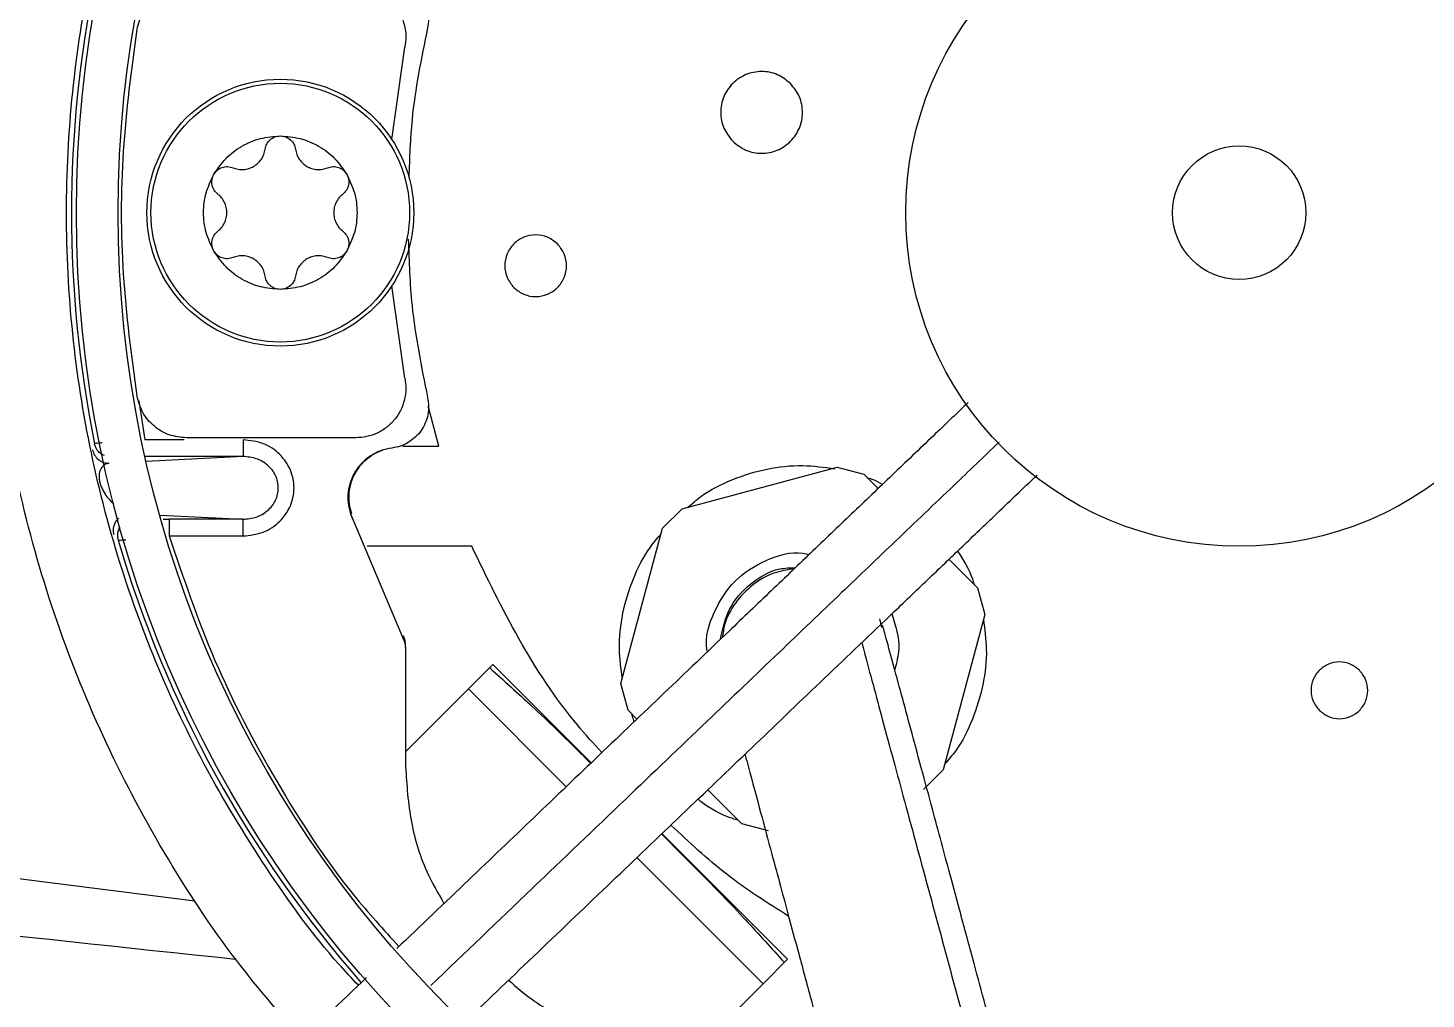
# Model space of a CAD drawing. Header units: inches. Extents: x 1229 to 1453, y -1023 to -720.
# Drawn here: x 1281.314 to 1284.615, y -867.117 to -864.825 of the extents above; entities that cross this region are included whole.
import ezdxf

# ---------------------------------------------------------------- set-up
doc = ezdxf.new("R2010")
doc.units = ezdxf.units.IN
doc.header["$MEASUREMENT"] = 0

msp = doc.modelspace()

# ---------------------------------------------------------------- linework, layer by layer
at = {"color": 18, "linetype": 'Continuous', "lineweight": 25, "true_color": 0x000000}
for p, q in [((1282.1734, -865.088), (1282.2043, -864.8704)), ((1282.2043, -865.6512), (1282.1734, -865.4336)), ((1281.5758, -865.7049), (1281.5901, -865.7969)), ((1282.2841, -865.812), (1282.2589, -865.7168)), ((1281.6832, -865.7969), (1281.5901, -865.7969)), ((1282.0884, -865.7923), (1281.6883, -865.7923)), ((1281.8224, -865.7969), (1281.8224, -865.8363)), ((1282.199, -865.812), (1282.2841, -865.812)), ((1281.8224, -865.8363), (1281.5906, -865.8363)), ((1281.8224, -865.8363), (1281.5932, -865.8479)), ((1282.8587, -865.9596), (1283.2251, -865.8615)), ((1283.2251, -865.8615), (1283.2881, -865.8783)), ((1283.2881, -865.8783), (1283.3216, -865.9119)), ((1282.8126, -866.0057), (1282.8587, -865.9596)), ((1281.6254, -865.9746), (1281.8224, -865.9845)), ((1281.6339, -865.9845), (1281.6478, -865.9845)), ((1281.8224, -865.9845), (1281.6478, -865.9845)), ((1282.0759, -865.9714), (1282.0779, -865.9711)), ((1282.0759, -865.9714), (1282.201, -866.2679)), ((1281.6478, -866.0239), (1281.8224, -866.0239)), ((1282.7144, -866.3721), (1282.8126, -866.0057)), ((1282.3621, -866.0482), (1282.1149, -866.0482)), ((1283.4887, -866.0789), (1283.5563, -866.1466)), ((1283.5563, -866.1466), (1283.5732, -866.2095)), ((1283.3306, -866.2398), (1283.3256, -866.2198)), ((1283.5732, -866.2095), (1283.475, -866.5759)), ((1282.2011, -866.2598), (1282.201, -866.2679)), ((1282.2054, -866.286), (1282.2054, -866.2776)), ((1282.2054, -866.286), (1282.2054, -866.56)), ((1282.4117, -866.327), (1282.3541, -866.3846)), ((1282.4117, -866.327), (1282.644, -866.5594)), ((1282.3541, -866.3846), (1282.2054, -866.5333)), ((1282.5851, -866.6157), (1282.3541, -866.3846)), ((1282.7313, -866.4351), (1282.7144, -866.3721)), ((1282.7522, -866.456), (1282.7313, -866.4351)), ((1283.475, -866.5759), (1283.4289, -866.622)), ((1282.9995, -866.7033), (1282.9193, -866.6231)), ((1279.7869, -866.6436), (1281.708, -866.885)), ((1283.0625, -866.7202), (1282.9995, -866.7033)), ((1282.8111, -866.7265), (1283.1076, -867.023)), ((1283.05, -867.0806), (1282.7522, -866.7827)), ((1283.1076, -867.023), (1283.05, -867.0806)), ((1283.05, -867.0806), (1282.9013, -867.2293))]:
    msp.add_line(p, q, dxfattribs=at)
for centre, radius in [((1284.1739, -865.2608), 11.7126), ((1284.1739, -865.2608), 8.5704), ((1284.1739, -865.2608), 8.472), ((1284.1739, -865.2608), 6.6478), ((1284.1739, -865.2608), 6.5493), ((1284.1739, -865.2608), 4.7037), ((1284.1739, -865.2608), 4.6053), ((1284.1739, -865.2608), 2.745), ((1284.1739, -865.2608), 2.6465), ((1284.1739, -865.2608), 0.7874), ((1281.9101, -865.2608), 0.315), ((1281.9101, -865.2608), 0.3053), ((1284.1739, -865.2608), 0.1575)]:
    msp.add_circle(centre, radius, dxfattribs=at)
for centre, radius, start, end in [((1284.1739, -865.2608), 2.7569, 168.5929, 191.4071), ((1281.5652, -866.0225), 0.0394, 150.1073, 196.2689), ((1284.1739, -865.2608), 2.7569, 196.2782, 221.2445)]:
    msp.add_arc(centre, radius, start, end, dxfattribs=at)
for points, knots in [([(1272.4643, -865.2608), (1272.4692, -865.0053), (1272.4788, -864.4944), (1272.5568, -863.7313), (1272.681, -862.9748), (1272.8553, -862.228), (1273.0778, -861.4942), (1273.3479, -860.7766), (1273.6644, -860.0781), (1274.0259, -859.4019), (1274.4308, -858.7507), (1274.8774, -858.1274), (1275.3639, -857.5347), (1275.8881, -856.975), (1276.4477, -856.4508), (1277.0405, -855.9644), (1277.6637, -855.5177), (1278.3149, -855.1128), (1278.9912, -854.7513), (1279.6896, -854.4349), (1280.4073, -854.1648), (1281.141, -853.9422), (1281.8878, -853.7681), (1282.6444, -853.6432), (1283.4075, -853.568), (1284.1739, -853.5429), (1284.9402, -853.568), (1285.7033, -853.6432), (1286.4599, -853.7681), (1287.2067, -853.9422), (1287.9404, -854.1648), (1288.6581, -854.4349), (1289.3565, -854.7513), (1290.0328, -855.1128), (1290.684, -855.5177), (1291.3073, -855.9644), (1291.9, -856.4508), (1292.4597, -856.975), (1292.9838, -857.5347), (1293.4703, -858.1274), (1293.9169, -858.7507), (1294.3218, -859.4019), (1294.6833, -860.0781), (1294.9998, -860.7766), (1295.2699, -861.4942), (1295.4924, -862.228), (1295.6667, -862.9748), (1295.7909, -863.7313), (1295.8689, -864.4944), (1295.8786, -865.0053), (1295.8834, -865.2608)], [0, 0, 0, 0, 0.020833, 0.041667, 0.0625, 0.083333, 0.104167, 0.125, 0.145833, 0.166667, 0.1875, 0.208333, 0.229167, 0.25, 0.270833, 0.291667, 0.3125, 0.333333, 0.354167, 0.375, 0.395833, 0.416667, 0.4375, 0.458333, 0.479167, 0.5, 0.520833, 0.541667, 0.5625, 0.583333, 0.604167, 0.625, 0.645833, 0.666667, 0.6875, 0.708333, 0.729167, 0.75, 0.770833, 0.791667, 0.8125, 0.833333, 0.854167, 0.875, 0.895833, 0.916667, 0.9375, 0.958333, 0.979167, 1, 1, 1, 1]), ([(1281.9608, -867.2122), (1281.9047, -867.1466), (1281.7813, -867.0025), (1281.6218, -866.7557), (1281.4786, -866.4803), (1281.3657, -866.1909), (1281.2836, -865.8914), (1281.2335, -865.5849), (1281.2157, -865.2748), (1281.2305, -864.9646), (1281.2778, -864.6577), (1281.357, -864.3573), (1281.4673, -864.0671), (1281.6071, -863.7896), (1281.7767, -863.5298), (1281.9261, -863.3362), (1282.0263, -863.2379), (1282.0527, -863.2121)], [0, 0, 0, 0, 0.05882, 0.129282, 0.199743, 0.270205, 0.340667, 0.411128, 0.48159, 0.552051, 0.622513, 0.692975, 0.763436, 0.833898, 0.904359, 0.974821, 1, 1, 1, 1]), ([(1282.0945, -867.0845), (1282.079, -867.0681), (1281.9984, -866.9826), (1281.8744, -866.8087), (1281.7259, -866.5652), (1281.6052, -866.3062), (1281.5112, -866.0366), (1281.4455, -865.7587), (1281.4088, -865.4755), (1281.4014, -865.19), (1281.4234, -864.9053), (1281.4745, -864.6243), (1281.5542, -864.3501), (1281.6619, -864.0856), (1281.7957, -863.8331), (1281.9566, -863.5976), (1282.0856, -863.4341), (1282.1666, -863.3563), (1282.179, -863.3443)], [0, 0, 0, 0, 0.016441, 0.085793, 0.155147, 0.2245, 0.293853, 0.363206, 0.432559, 0.501912, 0.571266, 0.640619, 0.709972, 0.779325, 0.848678, 0.918031, 0.987384, 1, 1, 1, 1]), ([(1282.1737, -864.7053), (1282.1804, -864.7065), (1282.194, -864.709), (1282.2127, -864.718), (1282.2293, -864.7303), (1282.2428, -864.746), (1282.253, -864.764), (1282.259, -864.7838), (1282.2611, -864.8045), (1282.2589, -864.8181), (1282.2578, -864.8248)], [0, 0, 0, 0, 0.124969, 0.250016, 0.374949, 0.50001, 0.62494, 0.750007, 0.87497, 1, 1, 1, 1]), ([(1281.5718, -864.828), (1281.5755, -864.8146), (1281.5828, -864.7877), (1281.6105, -864.7556), (1281.6468, -864.7336), (1281.6745, -864.7307), (1281.6883, -864.7293)], [0, 0, 0, 0, 0.250006, 0.499995, 0.749991, 1, 1, 1, 1]), ([(1282.0884, -864.7293), (1282.0971, -864.7299), (1282.1145, -864.731), (1282.1393, -864.7398), (1282.1617, -864.7535), (1282.1805, -864.7718), (1282.1948, -864.7938), (1282.2039, -864.8184), (1282.2077, -864.8445), (1282.2054, -864.8617), (1282.2043, -864.8704)], [0, 0, 0, 0, 0.1249825, 0.2500013, 0.3749857, 0.4999988, 0.6250017, 0.7499987, 0.8749993, 1, 1, 1, 1]), ([(1281.5718, -865.6936), (1281.5591, -865.5978), (1281.5337, -865.4062), (1281.5337, -865.1154), (1281.5591, -864.9238), (1281.5718, -864.828)], [0, 0, 0, 0, 0.333333, 0.666667, 1, 1, 1, 1]), ([(1282.2578, -864.8248), (1282.243, -864.8968), (1282.2192, -865.0131), (1282.2151, -865.1316), (1282.2135, -865.1768)], [0, 0, 0, 0, 0.618438, 1, 1, 1, 1]), ([(1283.1146, -864.956), (1283.1046, -864.9481), (1283.0847, -864.9323), (1283.0463, -864.9253), (1283.0085, -864.9327), (1282.9764, -864.9542), (1282.9549, -864.9863), (1282.9475, -865.024), (1282.9545, -865.0625), (1282.9703, -865.0824), (1282.9782, -865.0924)], [0, 0, 0, 0, 0.1249932, 0.2499947, 0.3749962, 0.5000024, 0.6250019, 0.7500011, 0.8750005, 1, 1, 1, 1]), ([(1282.9782, -865.0924), (1282.9881, -865.1003), (1283.008, -865.1161), (1283.0465, -865.123), (1283.0842, -865.1156), (1283.1164, -865.0941), (1283.1379, -865.062), (1283.1452, -865.0243), (1283.1383, -864.9858), (1283.1225, -864.9659), (1283.1146, -864.956)], [0, 0, 0, 0, 0.125004, 0.250003, 0.375003, 0.499994, 0.625, 0.749997, 0.874994, 1, 1, 1, 1]), ([(1281.7532, -865.1702), (1281.7622, -865.1571), (1281.7801, -865.131), (1281.8186, -865.1024), (1281.8626, -865.0833), (1281.8943, -865.0809), (1281.9101, -865.0797)], [0, 0, 0, 0, 0.25, 0.50001, 0.750001, 1, 1, 1, 1]), ([(1281.8741, -865.1112), (1281.8752, -865.1069), (1281.8772, -865.0984), (1281.8857, -865.0882), (1281.897, -865.0811), (1281.9057, -865.0802), (1281.9101, -865.0797)], [0, 0, 0, 0, 0.25, 0.500031, 0.75007, 1, 1, 1, 1]), ([(1281.9101, -865.0797), (1281.9144, -865.0802), (1281.9231, -865.0811), (1281.9344, -865.0882), (1281.943, -865.0984), (1281.945, -865.1069), (1281.946, -865.1112)], [0, 0, 0, 0, 0.249996, 0.500014, 0.750022, 1, 1, 1, 1]), ([(1281.9101, -865.0797), (1281.9259, -865.0809), (1281.9575, -865.0833), (1282.0015, -865.1024), (1282.0401, -865.131), (1282.058, -865.1571), (1282.0669, -865.1702)], [0, 0, 0, 0, 0.250018, 0.500003, 0.750006, 1, 1, 1, 1]), ([(1281.7985, -865.1549), (1281.8025, -865.1562), (1281.8105, -865.1589), (1281.8232, -865.1594), (1281.8357, -865.1571), (1281.8473, -865.1521), (1281.8575, -865.1445), (1281.8657, -865.1348), (1281.8716, -865.1236), (1281.8733, -865.1153), (1281.8741, -865.1112)], [0, 0, 0, 0, 0.125008, 0.250001, 0.375007, 0.500004, 0.625003, 0.750012, 0.874992, 1, 1, 1, 1]), ([(1281.946, -865.1112), (1281.9468, -865.1153), (1281.9485, -865.1236), (1281.9545, -865.1348), (1281.9626, -865.1445), (1281.9728, -865.1521), (1281.9845, -865.1571), (1281.997, -865.1594), (1282.0097, -865.1589), (1282.0177, -865.1562), (1282.0217, -865.1549)], [0, 0, 0, 0, 0.125008, 0.249988, 0.374997, 0.499996, 0.624993, 0.749999, 0.874992, 1, 1, 1, 1]), ([(1281.7532, -865.3513), (1281.7464, -865.3371), (1281.7326, -865.3085), (1281.7271, -865.2608), (1281.7326, -865.2131), (1281.7464, -865.1845), (1281.7532, -865.1702)], [0, 0, 0, 0, 0.25, 0.5, 0.75, 1, 1, 1, 1]), ([(1281.7625, -865.2171), (1281.7594, -865.2141), (1281.753, -865.2081), (1281.7484, -865.1956), (1281.7479, -865.1822), (1281.7515, -865.1742), (1281.7532, -865.1702)], [0, 0, 0, 0, 0.24999, 0.499996, 0.749992, 1, 1, 1, 1]), ([(1281.7532, -865.1702), (1281.7558, -865.1667), (1281.7609, -865.1596), (1281.7727, -865.1534), (1281.7859, -865.1511), (1281.7943, -865.1536), (1281.7985, -865.1549)], [0, 0, 0, 0, 0.249989, 0.499993, 0.750051, 1, 1, 1, 1]), ([(1282.0217, -865.1549), (1282.0259, -865.1536), (1282.0343, -865.1511), (1282.0474, -865.1534), (1282.0592, -865.1596), (1282.0643, -865.1667), (1282.0669, -865.1702)], [0, 0, 0, 0, 0.2499487, 0.5000075, 0.7500107, 1, 1, 1, 1]), ([(1282.0669, -865.1702), (1282.0687, -865.1742), (1282.0723, -865.1822), (1282.0718, -865.1956), (1282.0671, -865.2081), (1282.0608, -865.2141), (1282.0576, -865.2171)], [0, 0, 0, 0, 0.250008, 0.500004, 0.75001, 1, 1, 1, 1]), ([(1282.0669, -865.1702), (1282.0738, -865.1845), (1282.0875, -865.2131), (1282.093, -865.2608), (1282.0875, -865.3085), (1282.0738, -865.3371), (1282.0669, -865.3513)], [0, 0, 0, 0, 0.25, 0.5, 0.75, 1, 1, 1, 1]), ([(1281.7625, -865.3045), (1281.7657, -865.3017), (1281.772, -865.2961), (1281.7788, -865.2853), (1281.7831, -865.2734), (1281.7845, -865.2608), (1281.7831, -865.2482), (1281.7788, -865.2363), (1281.772, -865.2255), (1281.7657, -865.2199), (1281.7625, -865.2171)], [0, 0, 0, 0, 0.125011, 0.250004, 0.375001, 0.5, 0.624999, 0.749996, 0.874989, 1, 1, 1, 1]), ([(1282.0576, -865.2171), (1282.0544, -865.2199), (1282.0481, -865.2255), (1282.0414, -865.2363), (1282.0371, -865.2482), (1282.0356, -865.2608), (1282.0371, -865.2734), (1282.0414, -865.2853), (1282.0481, -865.2961), (1282.0544, -865.3017), (1282.0576, -865.3045)], [0, 0, 0, 0, 0.125011, 0.250004, 0.375001, 0.5, 0.624999, 0.749996, 0.874989, 1, 1, 1, 1]), ([(1295.8834, -865.2608), (1295.8786, -865.5163), (1295.8689, -866.0272), (1295.7909, -866.7903), (1295.6667, -867.5468), (1295.4924, -868.2936), (1295.2699, -869.0274), (1294.9998, -869.745), (1294.6833, -870.4435), (1294.3218, -871.1197), (1293.9169, -871.7709), (1293.4703, -872.3942), (1292.9838, -872.9869), (1292.4597, -873.5466), (1291.9, -874.0708), (1291.3073, -874.5572), (1290.684, -875.0039), (1290.0328, -875.4088), (1289.3565, -875.7703), (1288.6581, -876.0867), (1287.9404, -876.3568), (1287.2067, -876.5794), (1286.4599, -876.7535), (1285.7033, -876.8784), (1284.9402, -876.9536), (1284.1739, -876.9787), (1283.4075, -876.9536), (1282.6444, -876.8784), (1281.8878, -876.7535), (1281.141, -876.5794), (1280.4073, -876.3568), (1279.6896, -876.0867), (1278.9912, -875.7702), (1278.3149, -875.4088), (1277.6637, -875.0039), (1277.0405, -874.5572), (1276.4477, -874.0708), (1275.8881, -873.5466), (1275.3639, -872.9869), (1274.8774, -872.3942), (1274.4308, -871.7709), (1274.0259, -871.1197), (1273.6644, -870.4435), (1273.3479, -869.745), (1273.0778, -869.0274), (1272.8553, -868.2936), (1272.681, -867.5468), (1272.5568, -866.7903), (1272.4788, -866.0272), (1272.4692, -865.5163), (1272.4643, -865.2608)], [0, 0, 0, 0, 0.020833, 0.041667, 0.0625, 0.083333, 0.104167, 0.125, 0.145833, 0.166667, 0.1875, 0.208333, 0.229167, 0.25, 0.270833, 0.291667, 0.3125, 0.333333, 0.354167, 0.375, 0.395833, 0.416667, 0.4375, 0.458333, 0.479167, 0.5, 0.520833, 0.541667, 0.5625, 0.583333, 0.604167, 0.625, 0.645833, 0.666667, 0.6875, 0.708333, 0.729167, 0.75, 0.770833, 0.791667, 0.8125, 0.833333, 0.854167, 0.875, 0.895833, 0.916667, 0.9375, 0.958333, 0.979167, 1, 1, 1, 1]), ([(1281.7532, -865.3513), (1281.7515, -865.3474), (1281.7479, -865.3394), (1281.7484, -865.326), (1281.753, -865.3135), (1281.7594, -865.3075), (1281.7625, -865.3045)], [0, 0, 0, 0, 0.250008, 0.500004, 0.75001, 1, 1, 1, 1]), ([(1282.0576, -865.3045), (1282.0608, -865.3075), (1282.0671, -865.3135), (1282.0718, -865.326), (1282.0723, -865.3394), (1282.0687, -865.3474), (1282.0669, -865.3513)], [0, 0, 0, 0, 0.24999, 0.499996, 0.749992, 1, 1, 1, 1]), ([(1282.2123, -865.3235), (1282.214, -865.3759), (1282.2181, -865.5015), (1282.2432, -865.6248), (1282.2578, -865.6967)], [0, 0, 0, 0, 0.416577, 1, 1, 1, 1]), ([(1282.5645, -865.3346), (1282.557, -865.3286), (1282.5419, -865.3167), (1282.5129, -865.3114), (1282.4844, -865.317), (1282.4601, -865.3332), (1282.4439, -865.3575), (1282.4384, -865.386), (1282.4436, -865.415), (1282.4555, -865.4301), (1282.4615, -865.4376)], [0, 0, 0, 0, 0.124989, 0.249992, 0.374996, 0.500002, 0.625002, 0.750001, 0.875, 1, 1, 1, 1]), ([(1282.4615, -865.4376), (1282.469, -865.4435), (1282.484, -865.4555), (1282.5131, -865.4607), (1282.5416, -865.4551), (1282.5658, -865.4389), (1282.5821, -865.4146), (1282.5876, -865.3862), (1282.5824, -865.3571), (1282.5705, -865.3421), (1282.5645, -865.3346)], [0, 0, 0, 0, 0.125005, 0.250008, 0.37501, 0.499998, 0.624997, 0.749999, 0.875001, 1, 1, 1, 1]), ([(1281.9101, -865.4419), (1281.8943, -865.4407), (1281.8626, -865.4383), (1281.8186, -865.4192), (1281.7801, -865.3906), (1281.7622, -865.3644), (1281.7532, -865.3513)], [0, 0, 0, 0, 0.2499995, 0.4999904, 0.7499998, 1, 1, 1, 1]), ([(1281.7985, -865.3667), (1281.7943, -865.368), (1281.7859, -865.3705), (1281.7727, -865.3682), (1281.7609, -865.362), (1281.7558, -865.3549), (1281.7532, -865.3513)], [0, 0, 0, 0, 0.249949, 0.500007, 0.750011, 1, 1, 1, 1]), ([(1281.8741, -865.4104), (1281.8733, -865.4063), (1281.8716, -865.398), (1281.8657, -865.3868), (1281.8575, -865.3771), (1281.8473, -865.3695), (1281.8357, -865.3645), (1281.8232, -865.3622), (1281.8105, -865.3627), (1281.8025, -865.3654), (1281.7985, -865.3667)], [0, 0, 0, 0, 0.125008, 0.249988, 0.374997, 0.499996, 0.624993, 0.749999, 0.874992, 1, 1, 1, 1]), ([(1282.0669, -865.3513), (1282.058, -865.3644), (1282.0401, -865.3906), (1282.0015, -865.4192), (1281.9575, -865.4383), (1281.9259, -865.4407), (1281.9101, -865.4419)], [0, 0, 0, 0, 0.249994, 0.499997, 0.749982, 1, 1, 1, 1]), ([(1282.0217, -865.3667), (1282.0177, -865.3654), (1282.0097, -865.3627), (1281.997, -865.3622), (1281.9845, -865.3645), (1281.9728, -865.3695), (1281.9626, -865.3771), (1281.9545, -865.3868), (1281.9485, -865.398), (1281.9468, -865.4063), (1281.946, -865.4104)], [0, 0, 0, 0, 0.125008, 0.250001, 0.375007, 0.500004, 0.625003, 0.750012, 0.874992, 1, 1, 1, 1]), ([(1282.0669, -865.3513), (1282.0643, -865.3549), (1282.0592, -865.362), (1282.0474, -865.3682), (1282.0343, -865.3705), (1282.0259, -865.368), (1282.0217, -865.3667)], [0, 0, 0, 0, 0.249989, 0.499993, 0.750051, 1, 1, 1, 1]), ([(1281.9101, -865.4419), (1281.9057, -865.4414), (1281.897, -865.4405), (1281.8857, -865.4334), (1281.8772, -865.4232), (1281.8752, -865.4147), (1281.8741, -865.4104)], [0, 0, 0, 0, 0.249996, 0.500013, 0.750022, 1, 1, 1, 1]), ([(1281.946, -865.4104), (1281.945, -865.4147), (1281.943, -865.4232), (1281.9344, -865.4334), (1281.9231, -865.4405), (1281.9144, -865.4414), (1281.9101, -865.4419)], [0, 0, 0, 0, 0.249999, 0.50003, 0.75007, 1, 1, 1, 1]), ([(1282.2043, -865.6512), (1282.2054, -865.6599), (1282.2077, -865.6771), (1282.2039, -865.7032), (1282.1948, -865.7278), (1282.1805, -865.7498), (1282.1617, -865.7681), (1282.1393, -865.7818), (1282.1145, -865.7906), (1282.0971, -865.7917), (1282.0884, -865.7923)], [0, 0, 0, 0, 0.125001, 0.250001, 0.374998, 0.500001, 0.625014, 0.749999, 0.875017, 1, 1, 1, 1]), ([(1281.6883, -865.7923), (1281.6745, -865.7909), (1281.6468, -865.788), (1281.6105, -865.766), (1281.5828, -865.7339), (1281.5755, -865.707), (1281.5718, -865.6936)], [0, 0, 0, 0, 0.250009, 0.500005, 0.749994, 1, 1, 1, 1]), ([(1282.2578, -865.6967), (1282.2589, -865.7035), (1282.2611, -865.7171), (1282.259, -865.7378), (1282.253, -865.7575), (1282.2429, -865.7756), (1282.2293, -865.7913), (1282.2127, -865.8036), (1282.194, -865.8126), (1282.1804, -865.8151), (1282.1737, -865.8163)], [0, 0, 0, 0, 0.124963, 0.249993, 0.374924, 0.499989, 0.624924, 0.749981, 0.874946, 1, 1, 1, 1]), ([(1283.5344, -865.7086), (1283.5086, -865.7331), (1283.4508, -865.7884), (1283.3609, -865.8743), (1283.2646, -865.9664), (1283.1674, -866.0593), (1283.069, -866.1533), (1282.9008, -866.314), (1282.6626, -866.5416), (1282.4012, -866.7914), (1282.2418, -866.9438), (1282.1852, -866.9978)], [0, 0, 0, 0, 0.05711, 0.128549, 0.199694, 0.271209, 0.344556, 0.418387, 0.645032, 0.874058, 1, 1, 1, 1]), ([(1281.8224, -866.0239), (1281.8386, -866.0221), (1281.8704, -866.0186), (1281.9104, -865.9917), (1281.9323, -865.9601), (1281.941, -865.932), (1281.9432, -865.9104), (1281.941, -865.8888), (1281.9323, -865.8607), (1281.9104, -865.8291), (1281.8704, -865.8022), (1281.8386, -865.7987), (1281.8224, -865.7969)], [0, 0, 0, 0, 0.13208, 0.259807, 0.381605, 0.440901, 0.500003, 0.559051, 0.618404, 0.740194, 0.86792, 1, 1, 1, 1]), ([(1281.4669, -865.8209), (1281.4682, -865.8251), (1281.4709, -865.8337), (1281.4802, -865.844), (1281.4922, -865.851), (1281.5011, -865.8519), (1281.5055, -865.8523)], [0, 0, 0, 0, 0.242701, 0.500196, 0.757576, 1, 1, 1, 1]), ([(1281.4895, -865.8042), (1281.4862, -865.8045), (1281.4738, -865.8055), (1281.4724, -865.8058), (1281.4714, -865.8061)], [0, 0, 0, 0, 0.270825, 1, 1, 1, 1]), ([(1281.4949, -865.8343), (1281.4915, -865.8326), (1281.4839, -865.829), (1281.4753, -865.8188), (1281.4727, -865.8102), (1281.4714, -865.8061)], [0, 0, 0, 0, 0.296439, 0.658772, 1, 1, 1, 1]), ([(1282.1737, -865.8163), (1282.165, -865.8179), (1282.1478, -865.8211), (1282.1241, -865.8331), (1282.1034, -865.8495), (1282.087, -865.8702), (1282.0755, -865.8939), (1282.0696, -865.9196), (1282.0691, -865.9461), (1282.0736, -865.963), (1282.0759, -865.9714)], [0, 0, 0, 0, 0.125215, 0.25039, 0.375498, 0.500529, 0.625476, 0.750352, 0.875182, 1, 1, 1, 1]), ([(1282.1516, -865.8215), (1282.1514, -865.8215), (1282.1429, -865.8235), (1282.1271, -865.8323), (1282.1057, -865.8485), (1282.0885, -865.8703), (1282.0767, -865.8954), (1282.0712, -865.9218), (1282.0714, -865.9475), (1282.0758, -865.9635), (1282.0779, -865.9711)], [0, 0, 0, 0, 0.002793, 0.141481, 0.287565, 0.43758, 0.587496, 0.733301, 0.871597, 1, 1, 1, 1]), ([(1282.0933, -865.8656), (1282.094, -865.8644), (1282.0989, -865.8561), (1282.1118, -865.8438), (1282.1309, -865.8296), (1282.1452, -865.824), (1282.1522, -865.8212)], [0, 0, 0, 0, 0.0563013, 0.3807842, 0.6971078, 1, 1, 1, 1]), ([(1283.6071, -865.8024), (1283.5714, -865.8365), (1283.49, -865.9143), (1283.3661, -866.0327), (1283.2287, -866.164), (1283.0804, -866.3057), (1282.9102, -866.4684), (1282.7158, -866.6542), (1282.498, -866.8623), (1282.3449, -867.0086), (1282.2651, -867.0848)], [0, 0, 0, 0, 0.079852, 0.181674, 0.276801, 0.38677, 0.51305, 0.657293, 0.821408, 1, 1, 1, 1]), ([(1281.5055, -865.8523), (1281.502, -865.8531), (1281.4949, -865.8548), (1281.4869, -865.8642), (1281.4821, -865.8743), (1281.4825, -865.8877), (1281.483, -865.8916), (1281.4835, -865.8948), (1281.4843, -865.8982), (1281.4852, -865.9016), (1281.4862, -865.9047), (1281.4886, -865.911), (1281.4937, -865.9213), (1281.5045, -865.9375), (1281.5118, -865.9431), (1281.5169, -865.947)], [0, 0, 0, 0, 0.207855, 0.412922, 0.557567, 0.578568, 0.588222, 0.597281, 0.606001, 0.614865, 0.624252, 0.634271, 0.678704, 0.77663, 1, 1, 1, 1]), ([(1281.8224, -865.9845), (1281.8329, -865.9835), (1281.8537, -865.9816), (1281.8768, -865.9679), (1281.8911, -865.9531), (1281.8992, -865.94), (1281.9043, -865.9256), (1281.906, -865.9104), (1281.9043, -865.8952), (1281.8992, -865.8808), (1281.8911, -865.8677), (1281.8768, -865.8529), (1281.8537, -865.8392), (1281.8329, -865.8373), (1281.8224, -865.8363)], [0, 0, 0, 0, 0.127646, 0.253731, 0.316129, 0.377882, 0.439094, 0.5, 0.560906, 0.622118, 0.683871, 0.746269, 0.872354, 1, 1, 1, 1]), ([(1282.8725, -865.9559), (1282.8825, -865.9473), (1282.914, -865.92), (1282.9774, -865.8885), (1283.0586, -865.8635), (1283.141, -865.8544), (1283.1943, -865.8617), (1283.2195, -865.8652)], [0, 0, 0, 0, 0.107194, 0.336385, 0.565575, 0.794768, 1, 1, 1, 1]), ([(1282.0773, -865.9713), (1282.0742, -865.9573), (1282.0695, -865.9356), (1282.0741, -865.9055), (1282.0813, -865.8837), (1282.0895, -865.8713), (1282.0933, -865.8656)], [0, 0, 0, 0, 0.3849198, 0.5963778, 0.8156775, 1, 1, 1, 1]), ([(1282.345, -867.1719), (1282.4607, -867.0613), (1282.6863, -866.8457), (1283.0211, -866.5258), (1283.2681, -866.2897), (1283.4325, -866.1326), (1283.5147, -866.0541), (1283.6025, -865.9702), (1283.6629, -865.9124), (1283.6967, -865.8802)], [0, 0, 0, 0, 0.2572, 0.501376, 0.742891, 0.8052, 0.866002, 0.925153, 1, 1, 1, 1]), ([(1283.2965, -865.8868), (1283.3009, -865.888), (1283.3134, -865.8913), (1283.3244, -865.8981), (1283.3315, -865.9024)], [0, 0, 0, 0, 0.353533, 1, 1, 1, 1]), ([(1281.5176, -866.0212), (1281.517, -866.0186), (1281.5157, -866.013), (1281.5162, -866.004), (1281.5188, -865.995), (1281.523, -865.9873), (1281.5269, -865.9836), (1281.5285, -865.9821)], [0, 0, 0, 0, 0.1921485, 0.4004673, 0.6211874, 0.8486075, 1, 1, 1, 1]), ([(1281.6478, -865.9845), (1281.6478, -865.9852), (1281.6478, -865.9865), (1281.6478, -865.9957), (1281.6478, -866.0086), (1281.6478, -866.0188), (1281.6478, -866.0239)], [0, 0, 0, 0, 0.2500041, 0.4999999, 0.7499969, 1, 1, 1, 1]), ([(1281.8224, -866.0239), (1281.8224, -866.0188), (1281.8224, -866.0086), (1281.8224, -865.9957), (1281.8224, -865.9865), (1281.8224, -865.9852), (1281.8224, -865.9845)], [0, 0, 0, 0, 0.2500031, 0.5000001, 0.7499959, 1, 1, 1, 1]), ([(1281.6478, -866.0239), (1281.6813, -866.1229), (1281.7492, -866.323), (1281.8982, -866.6063), (1282.0448, -866.8331), (1282.1539, -866.9533), (1282.1901, -866.9932)], [0, 0, 0, 0, 0.279586, 0.565486, 0.855754, 1, 1, 1, 1]), ([(1282.7176, -866.3604), (1282.7144, -866.3372), (1282.7075, -866.286), (1282.7165, -866.2057), (1282.7415, -866.1244), (1282.773, -866.061), (1282.8002, -866.0296), (1282.8089, -866.0195)], [0, 0, 0, 0, 0.191822, 0.424881, 0.65794, 0.890999, 1, 1, 1, 1]), ([(1281.5274, -866.0336), (1281.529, -866.0336), (1281.5313, -866.0337), (1281.542, -866.0329), (1281.5452, -866.0327)], [0, 0, 0, 0, 0.7037932, 1, 1, 1, 1]), ([(1282.6692, -866.5353), (1282.6499, -866.514), (1282.5753, -866.4317), (1282.469, -866.2693), (1282.3976, -866.1217), (1282.3621, -866.0482)], [0, 0, 0, 0, 0.148915, 0.576562, 1, 1, 1, 1]), ([(1282.9186, -866.2969), (1282.9182, -866.2949), (1282.9117, -866.264), (1282.9316, -866.2018), (1282.979, -866.1262), (1283.0548, -866.0782), (1283.12, -866.0587), (1283.1538, -866.0663), (1283.1588, -866.0674)], [0, 0, 0, 0, 0.016573, 0.252241, 0.48791, 0.723573, 0.959246, 1, 1, 1, 1]), ([(1283.5089, -866.0596), (1283.5225, -866.0807), (1283.5385, -866.1056), (1283.5466, -866.1337), (1283.5479, -866.1381)], [0, 0, 0, 0, 0.845357, 1, 1, 1, 1]), ([(1282.9492, -866.2677), (1282.9544, -866.2435), (1282.9652, -866.1935), (1283.0173, -866.1348), (1283.075, -866.1001), (1283.1136, -866.099), (1283.1261, -866.0987)], [0, 0, 0, 0, 0.2752, 0.567738, 0.860276, 1, 1, 1, 1]), ([(1283.1233, -866.1013), (1283.1071, -866.1039), (1283.0718, -866.1095), (1283.0234, -866.138), (1282.9835, -866.1801), (1282.9591, -866.2238), (1282.9552, -866.2532), (1282.9539, -866.2633)], [0, 0, 0, 0, 0.194003, 0.421826, 0.649697, 0.879887, 1, 1, 1, 1]), ([(1283.3537, -866.2079), (1283.3627, -866.2356), (1283.3769, -866.2793), (1283.365, -866.323), (1283.3606, -866.3391)], [0, 0, 0, 0, 0.632258, 1, 1, 1, 1]), ([(1283.57, -866.2213), (1283.5732, -866.2444), (1283.5802, -866.2957), (1283.5711, -866.376), (1283.5461, -866.4573), (1283.5147, -866.5207), (1283.4874, -866.5521), (1283.4787, -866.5621)], [0, 0, 0, 0, 0.191822, 0.424881, 0.65794, 0.890999, 1, 1, 1, 1]), ([(1282.2054, -866.2776), (1282.2052, -866.2745), (1282.2048, -866.2683), (1282.2023, -866.2626), (1282.2011, -866.2598)], [0, 0, 0, 0, 0.500006, 1, 1, 1, 1]), ([(1283.6644, -867.4649), (1283.6537, -867.4254), (1283.633, -867.3485), (1283.6017, -867.2325), (1283.5724, -867.1238), (1283.5432, -867.0155), (1283.5154, -866.9122), (1283.4899, -866.8178), (1283.4676, -866.7352), (1283.4447, -866.6502), (1283.4183, -866.5522), (1283.3919, -866.4544), (1283.3678, -866.3654), (1283.3484, -866.2943), (1283.3352, -866.2458), (1283.3325, -866.2369), (1283.3317, -866.2343)], [0, 0, 0, 0, 0.086555, 0.168328, 0.244021, 0.312727, 0.392558, 0.458548, 0.511091, 0.569457, 0.6439, 0.731959, 0.805123, 0.883046, 0.965405, 1, 1, 1, 1]), ([(1282.201, -866.2679), (1282.2023, -866.2708), (1282.2048, -866.2766), (1282.2052, -866.2829), (1282.2054, -866.286)], [0, 0, 0, 0, 0.499793, 1, 1, 1, 1]), ([(1283.2829, -866.2755), (1283.285, -866.2834), (1283.2928, -866.3127), (1283.3093, -866.3744), (1283.3399, -866.4882), (1283.3844, -866.6524), (1283.4428, -866.8671), (1283.5034, -867.0919), (1283.564, -867.3171), (1283.6023, -867.4591), (1283.6212, -867.5292)], [0, 0, 0, 0, 0.027557, 0.102361, 0.178933, 0.337215, 0.501507, 0.66908, 0.836408, 1, 1, 1, 1]), ([(1284.4578, -866.3409), (1284.4509, -866.3355), (1284.4371, -866.3245), (1284.4104, -866.3197), (1284.3842, -866.3248), (1284.3619, -866.3397), (1284.347, -866.362), (1284.3419, -866.3882), (1284.3467, -866.4149), (1284.3577, -866.4287), (1284.3632, -866.4356)], [0, 0, 0, 0, 0.124991, 0.250006, 0.374998, 0.499989, 0.624997, 0.749994, 0.874992, 1, 1, 1, 1]), ([(1282.4041, -866.3346), (1282.4378, -866.3649), (1282.5108, -866.4306), (1282.5894, -866.5071), (1282.6349, -866.5523), (1282.643, -866.5603)], [0, 0, 0, 0, 0.414437, 0.895928, 1, 1, 1, 1]), ([(1284.3632, -866.4356), (1284.3701, -866.4411), (1284.3839, -866.452), (1284.4106, -866.4569), (1284.4367, -866.4517), (1284.459, -866.4368), (1284.474, -866.4145), (1284.4791, -866.3884), (1284.4743, -866.3617), (1284.4633, -866.3479), (1284.4578, -866.3409)], [0, 0, 0, 0, 0.124991, 0.249983, 0.374998, 0.499989, 0.624997, 0.749995, 0.874992, 1, 1, 1, 1]), ([(1282.7464, -866.4616), (1282.7454, -866.4599), (1282.7422, -866.4543), (1282.7408, -866.448), (1282.7398, -866.4436)], [0, 0, 0, 0, 0.293997, 1, 1, 1, 1]), ([(1283.0071, -866.5392), (1283.0087, -866.5452), (1283.0188, -866.5826), (1283.0392, -866.6582), (1283.065, -866.7543), (1283.0879, -866.839), (1283.1102, -866.9217), (1283.1357, -867.0164), (1283.1636, -867.1199), (1283.1928, -867.2281), (1283.222, -867.3364), (1283.2531, -867.4518), (1283.2737, -867.5282), (1283.2843, -867.5674)], [0, 0, 0, 0, 0.022461, 0.139942, 0.23925, 0.316788, 0.387556, 0.476244, 0.58317, 0.674969, 0.775927, 0.884842, 1, 1, 1, 1]), ([(1282.2054, -866.56), (1282.208, -866.6037), (1282.2133, -866.6911), (1282.2462, -866.8041), (1282.2823, -866.8667), (1282.2965, -866.8914)], [0, 0, 0, 0, 0.377261, 0.754522, 1, 1, 1, 1]), ([(1282.9911, -866.6949), (1282.9867, -866.6936), (1282.9553, -866.6844), (1282.9226, -866.6671), (1282.8985, -866.6471), (1282.8962, -866.6451)], [0, 0, 0, 0, 0.126271, 0.915352, 1, 1, 1, 1]), ([(1283.1102, -866.9217), (1283.0603, -866.8901), (1282.9609, -866.827), (1282.875, -866.7464), (1282.8322, -866.7063)], [0, 0, 0, 0, 0.501717, 1, 1, 1, 1]), ([(1282.8103, -866.7272), (1282.8397, -866.7567), (1282.9064, -866.8237), (1283.0041, -866.9238), (1283.0697, -866.9968), (1283.1001, -867.0306)], [0, 0, 0, 0, 0.298071, 0.675346, 1, 1, 1, 1]), ([(1281.8051, -867.0236), (1281.2835, -866.9679), (1280.627, -866.8977), (1279.9717, -866.8214), (1279.8371, -866.8058)], [0, 0, 0, 0, 0.7945498, 1, 1, 1, 1]), ([(1282.1139, -867.0659), (1282.0538, -867.1234), (1281.9281, -867.2435), (1281.7423, -867.4211), (1281.5636, -867.5919), (1281.4159, -867.733), (1281.2897, -867.8536), (1281.1727, -867.9654), (1281.0409, -868.0914), (1280.9044, -868.2218), (1280.8117, -868.3104), (1280.7683, -868.3518)], [0, 0, 0, 0, 0.133746, 0.279588, 0.413663, 0.531738, 0.608753, 0.695126, 0.792781, 0.902958, 1, 1, 1, 1]), ([(1282.4491, -867.0724), (1282.4666, -867.0877), (1282.5171, -867.1317), (1282.6174, -867.1814), (1282.7431, -867.222), (1282.8308, -867.2269), (1282.8746, -867.2293)], [0, 0, 0, 0, 0.150102, 0.433397, 0.716699, 1, 1, 1, 1])]:
    msp.add_open_spline(points, degree=3, knots=knots, dxfattribs=at)

doc.saveas('drawing.dxf')
